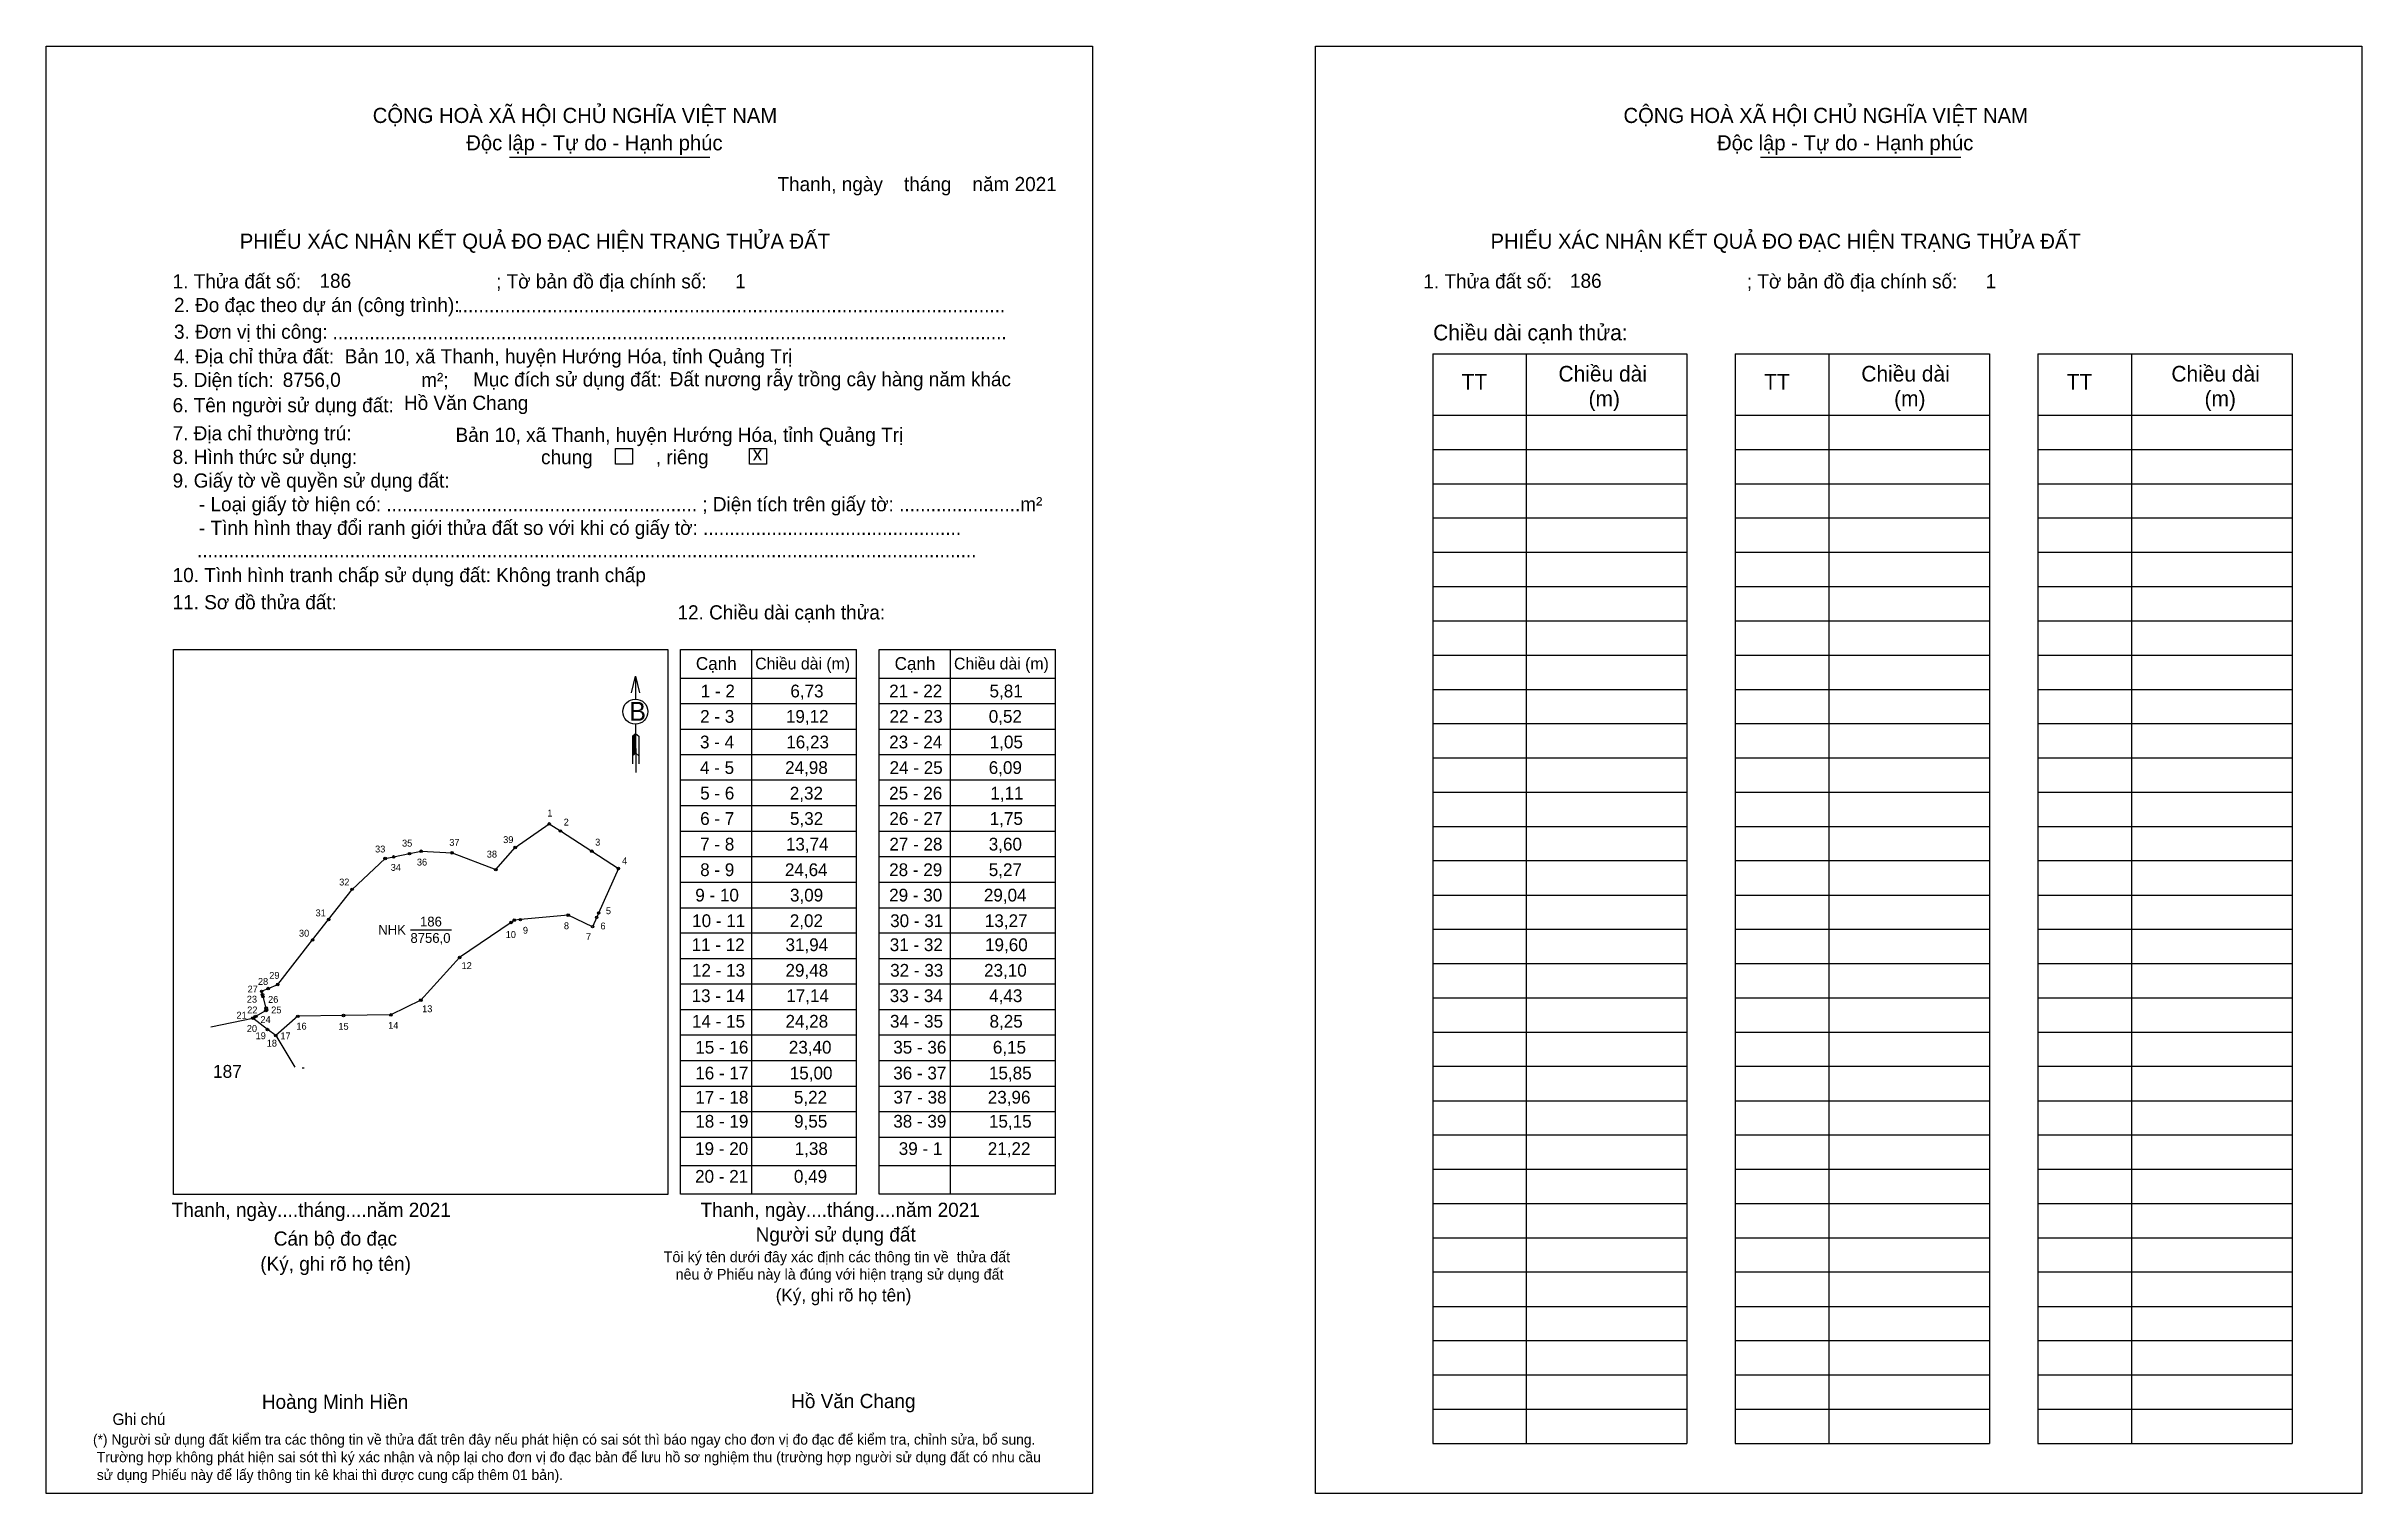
# Model space of a CAD drawing. Extents: x 545231 to 546417, y 1826062 to 1826803.
import ezdxf

# ---------------------------------------------------------------- set-up
doc = ezdxf.new("R2010")
doc.units = 0
for name, color, linetype in [('CanhThua', 7, 'Continuous'), ('kqddKhungInTrang1', 7, 'Continuous'), ('kqddKhungInTrang2', 7, 'Continuous'), ('kqddNoiDung', 7, 'Continuous'), ('kqddTemplate', 7, 'Continuous'), ('MocDinhThua', 7, 'Continuous'), ('NhanDiaChinhThua', 7, 'Continuous'), ('NhanTuCan', 7, 'Continuous'), ('RauThua', 7, 'Continuous'), ('SoHieuDinhThua', 7, 'Continuous')]:
    doc.layers.add(name, color=color, linetype=linetype)

msp = doc.modelspace()

# ---------------------------------------------------------------- linework, layer by layer
at = {"layer": 'CanhThua'}
for p, q in [((545470.9, 1826392.7), (545488.3, 1826404.8)), ((545488.3, 1826404.8), (545494, 1826401.2)), ((545494, 1826401.2), (545510.1, 1826390.8)), ((545408.6, 1826387.9), (545416.7, 1826389.6)), ((545416.7, 1826389.6), (545422.7, 1826390.8)), ((545422.7, 1826390.8), (545438.5, 1826390)), ((545438.5, 1826390), (545460.9, 1826381.4)), ((545460.9, 1826381.4), (545470.9, 1826392.7)), ((545510.1, 1826390.8), (545523.7, 1826382)), ((545387.3, 1826371.3), (545404.2, 1826387.1)), ((545404.2, 1826387.1), (545408.6, 1826387.9)), ((545523.7, 1826382), (545513.6, 1826359.2)), ((545375.3, 1826355.9), (545387.3, 1826371.3)), ((545367.1, 1826345.4), (545375.3, 1826355.9)), ((545468.8, 1826354.4), (545442.4, 1826336.4)), ((545470.4, 1826355.5), (545468.8, 1826354.4)), ((545473.5, 1826355.8), (545470.4, 1826355.5)), ((545498, 1826358.1), (545473.5, 1826355.8)), ((545510.5, 1826352.2), (545498, 1826358.1)), ((545512.6, 1826357), (545510.5, 1826352.2)), ((545513.6, 1826359.2), (545512.6, 1826357)), ((545349.2, 1826322.6), (545367.1, 1826345.4)), ((545442.4, 1826336.4), (545422.5, 1826314.6)), ((545341, 1826319.1), (545344.3, 1826320.5)), ((545341.4, 1826317.4), (545341, 1826319.1)), ((545344.3, 1826320.5), (545349.2, 1826322.6)), ((545336.4, 1826305.4), (545337.6, 1826306.1)), ((545337.6, 1826306.1), (545338.1, 1826306.3)), ((545338.1, 1826306.3), (545343.1, 1826309.2)), ((545341.7, 1826316.4), (545341.4, 1826317.4)), ((545343.3, 1826310.5), (545341.7, 1826316.4)), ((545343.1, 1826309.2), (545343.5, 1826309.5)), ((545343.5, 1826309.5), (545343.3, 1826310.5)), ((545359.5, 1826306.3), (545348.2, 1826296.4)), ((545382.9, 1826306.7), (545359.5, 1826306.3)), ((545407.2, 1826307), (545382.9, 1826306.7)), ((545422.5, 1826314.6), (545407.2, 1826307)), ((545344, 1826299.5), (545336.4, 1826305.4)), ((545348.2, 1826296.4), (545344, 1826299.5))]:
    msp.add_line(p, q, dxfattribs=at)
at = {"layer": 'kqddKhungInTrang1'}
msp.add_lwpolyline([(545230.7, 1826803), (545766.5, 1826803), (545766.5, 1826061.9), (545230.7, 1826061.9)], close=True, dxfattribs=at)
at = {"layer": 'kqddKhungInTrang2'}
msp.add_lwpolyline([(545880.8, 1826803), (546416.6, 1826803), (546416.6, 1826061.9), (545880.8, 1826061.9)], close=True, dxfattribs=at)
at = {"layer": 'kqddTemplate'}
for p, q in [((545468, 1826746.2), (545570.6, 1826746.2)), ((546108.6, 1826746.2), (546211.2, 1826746.2)), ((545940.8, 1826645.5), (546071, 1826645.5)), ((545940.8, 1826645.5), (545940.8, 1826087.6)), ((545988.7, 1826645.5), (545988.7, 1826087.6)), ((546071, 1826645.5), (546071, 1826087.6)), ((546095.7, 1826645.5), (546095.7, 1826087.6)), ((546095.7, 1826645.5), (546226, 1826645.5)), ((546143.7, 1826645.5), (546143.7, 1826087.6)), ((546226, 1826645.5), (546226, 1826087.6)), ((546250.7, 1826645.5), (546250.7, 1826087.6)), ((546250.7, 1826645.5), (546381, 1826645.5)), ((546298.6, 1826645.5), (546298.6, 1826087.6)), ((546381, 1826645.5), (546381, 1826087.6)), ((545940.8, 1826614.1), (546071, 1826614.1)), ((546095.7, 1826614.1), (546226, 1826614.1)), ((546250.7, 1826614.1), (546381, 1826614.1)), ((545940.8, 1826596.6), (546071, 1826596.6)), ((546095.7, 1826596.6), (546226, 1826596.6)), ((546250.7, 1826596.6), (546381, 1826596.6)), ((545940.8, 1826579), (546071, 1826579)), ((546095.7, 1826579), (546226, 1826579)), ((546250.7, 1826579), (546381, 1826579)), ((545940.8, 1826561.5), (546071, 1826561.5)), ((546095.7, 1826561.5), (546226, 1826561.5)), ((546250.7, 1826561.5), (546381, 1826561.5)), ((545940.8, 1826543.9), (546071, 1826543.9)), ((546095.7, 1826543.9), (546226, 1826543.9)), ((546250.7, 1826543.9), (546381, 1826543.9)), ((545940.8, 1826526.4), (546071, 1826526.4)), ((546095.7, 1826526.4), (546226, 1826526.4)), ((546250.7, 1826526.4), (546381, 1826526.4)), ((545940.8, 1826508.8), (546071, 1826508.8)), ((546095.7, 1826508.8), (546226, 1826508.8)), ((546250.7, 1826508.8), (546381, 1826508.8)), ((545555.5, 1826494.1), (545645.7, 1826494.1)), ((545555.5, 1826215.3), (545555.5, 1826494.1)), ((545591.8, 1826494.1), (545591.8, 1826215.3)), ((545645.7, 1826215.3), (545645.7, 1826494.1)), ((545657.3, 1826494.1), (545747.6, 1826494.1)), ((545657.3, 1826215.3), (545657.3, 1826494.1)), ((545693.6, 1826494.1), (545693.6, 1826215.3)), ((545747.6, 1826215.3), (545747.6, 1826494.1)), ((545940.8, 1826491.3), (546071, 1826491.3)), ((546095.7, 1826491.3), (546226, 1826491.3)), ((546250.7, 1826491.3), (546381, 1826491.3)), ((545532.5, 1826480.4), (545532.5, 1826468.7)), ((545555.5, 1826479.5), (545645.7, 1826479.5)), ((545657.3, 1826479.5), (545747.6, 1826479.5)), ((545940.8, 1826473.7), (546071, 1826473.7)), ((546095.7, 1826473.7), (546226, 1826473.7)), ((546250.7, 1826473.7), (546381, 1826473.7)), ((545555.5, 1826466.5), (545645.7, 1826466.5)), ((545657.3, 1826466.5), (545747.6, 1826466.5)), ((545532.5, 1826451.1), (545531, 1826449.7)), ((545532.5, 1826450.5), (545531, 1826449)), ((545532.5, 1826449.8), (545531, 1826448.4)), ((545531, 1826449.7), (545531, 1826435.6)), ((545532.5, 1826449.1), (545531, 1826447.7)), ((545532.5, 1826448.5), (545531, 1826447)), ((545532.5, 1826455.9), (545532.6, 1826431.2)), ((545532.5, 1826451.1), (545534.1, 1826449.7)), ((545534.1, 1826449.7), (545534.1, 1826435.6)), ((545555.5, 1826453.4), (545645.7, 1826453.4)), ((545657.3, 1826453.4), (545747.6, 1826453.4)), ((545940.8, 1826456.2), (546071, 1826456.2)), ((546095.7, 1826456.2), (546226, 1826456.2)), ((546250.7, 1826456.2), (546381, 1826456.2)), ((545532.5, 1826447.8), (545531, 1826446.4)), ((545532.5, 1826447.1), (545531, 1826445.7)), ((545532.5, 1826446.5), (545531, 1826445)), ((545532.5, 1826445.8), (545531, 1826444.4)), ((545532.5, 1826445.1), (545531, 1826443.7)), ((545532.5, 1826444.5), (545531, 1826443)), ((545532.5, 1826443.8), (545531, 1826442.3)), ((545532.5, 1826443.1), (545531, 1826441.7)), ((545532.5, 1826442.5), (545531, 1826441)), ((545532.6, 1826441.8), (545531, 1826440.3)), ((545532.6, 1826441.1), (545531, 1826439.7)), ((545532.6, 1826441.1), (545534.1, 1826439.7)), ((545555.5, 1826440.3), (545645.7, 1826440.3)), ((545657.3, 1826440.3), (545747.6, 1826440.3)), ((545940.8, 1826438.6), (546071, 1826438.6)), ((546095.7, 1826438.6), (546226, 1826438.6)), ((546250.7, 1826438.6), (546381, 1826438.6)), ((545555.5, 1826427.3), (545645.7, 1826427.3)), ((545657.3, 1826427.3), (545747.6, 1826427.3)), ((545555.5, 1826414.2), (545645.7, 1826414.2)), ((545657.3, 1826414.2), (545747.6, 1826414.2)), ((545940.8, 1826421.1), (546071, 1826421.1)), ((546095.7, 1826421.1), (546226, 1826421.1)), ((546250.7, 1826421.1), (546381, 1826421.1)), ((545555.5, 1826401.1), (545645.7, 1826401.1)), ((545657.3, 1826401.1), (545747.6, 1826401.1)), ((545940.8, 1826403.5), (546071, 1826403.5)), ((546095.7, 1826403.5), (546226, 1826403.5)), ((546250.7, 1826403.5), (546381, 1826403.5)), ((545555.5, 1826388.1), (545645.7, 1826388.1)), ((545657.3, 1826388.1), (545747.6, 1826388.1)), ((545940.8, 1826386), (546071, 1826386)), ((546095.7, 1826386), (546226, 1826386)), ((546250.7, 1826386), (546381, 1826386)), ((545555.5, 1826375), (545645.7, 1826375)), ((545657.3, 1826375), (545747.6, 1826375)), ((545940.8, 1826368.4), (546071, 1826368.4)), ((546095.7, 1826368.4), (546226, 1826368.4)), ((546250.7, 1826368.4), (546381, 1826368.4)), ((545555.5, 1826361.9), (545645.7, 1826361.9)), ((545657.3, 1826361.9), (545747.6, 1826361.9)), ((545645.7, 1826348.8), (545555.5, 1826348.8)), ((545747.6, 1826348.8), (545657.3, 1826348.8)), ((545940.8, 1826350.9), (546071, 1826350.9)), ((546095.7, 1826350.9), (546226, 1826350.9)), ((546250.7, 1826350.9), (546381, 1826350.9)), ((545645.7, 1826335.8), (545555.5, 1826335.8)), ((545747.6, 1826335.8), (545657.3, 1826335.8)), ((545940.8, 1826333.3), (546071, 1826333.3)), ((546095.7, 1826333.3), (546226, 1826333.3)), ((546250.7, 1826333.3), (546381, 1826333.3)), ((545645.7, 1826322.7), (545555.5, 1826322.7)), ((545747.6, 1826322.7), (545657.3, 1826322.7)), ((545645.7, 1826309.6), (545555.5, 1826309.6)), ((545747.6, 1826309.6), (545657.3, 1826309.6)), ((545940.8, 1826315.8), (546071, 1826315.8)), ((546095.7, 1826315.8), (546226, 1826315.8)), ((546250.7, 1826315.8), (546381, 1826315.8)), ((545645.7, 1826296.6), (545555.5, 1826296.6)), ((545747.6, 1826296.6), (545657.3, 1826296.6)), ((545940.8, 1826298.2), (546071, 1826298.2)), ((546095.7, 1826298.2), (546226, 1826298.2)), ((546250.7, 1826298.2), (546381, 1826298.2)), ((545645.7, 1826283.5), (545555.5, 1826283.5)), ((545747.6, 1826283.5), (545657.3, 1826283.5)), ((545645.7, 1826270.4), (545555.5, 1826270.4)), ((545747.6, 1826270.4), (545657.3, 1826270.4)), ((545940.8, 1826280.7), (546071, 1826280.7)), ((546095.7, 1826280.7), (546226, 1826280.7)), ((546250.7, 1826280.7), (546381, 1826280.7)), ((545940.8, 1826263.1), (546071, 1826263.1)), ((546095.7, 1826263.1), (546226, 1826263.1)), ((546250.7, 1826263.1), (546381, 1826263.1)), ((545645.7, 1826257.4), (545555.5, 1826257.4)), ((545747.6, 1826257.4), (545657.3, 1826257.4)), ((545645.7, 1826244.3), (545555.5, 1826244.3)), ((545747.6, 1826244.3), (545657.3, 1826244.3)), ((545940.8, 1826245.6), (546071, 1826245.6)), ((546095.7, 1826245.6), (546226, 1826245.6)), ((546250.7, 1826245.6), (546381, 1826245.6)), ((545645.7, 1826229.8), (545555.5, 1826229.8)), ((545747.6, 1826229.8), (545657.3, 1826229.8)), ((545940.8, 1826228), (546071, 1826228)), ((546095.7, 1826228), (546226, 1826228)), ((546250.7, 1826228), (546381, 1826228)), ((545645.7, 1826215.3), (545555.5, 1826215.3)), ((545747.6, 1826215.3), (545657.3, 1826215.3)), ((545940.8, 1826210.5), (546071, 1826210.5)), ((546095.7, 1826210.5), (546226, 1826210.5)), ((546250.7, 1826210.5), (546381, 1826210.5)), ((545940.8, 1826192.9), (546071, 1826192.9)), ((546095.7, 1826192.9), (546226, 1826192.9)), ((546250.7, 1826192.9), (546381, 1826192.9)), ((545940.8, 1826175.4), (546071, 1826175.4)), ((546095.7, 1826175.4), (546226, 1826175.4)), ((546250.7, 1826175.4), (546381, 1826175.4)), ((545940.8, 1826157.8), (546071, 1826157.8)), ((546095.7, 1826157.8), (546226, 1826157.8)), ((546250.7, 1826157.8), (546381, 1826157.8)), ((545940.8, 1826140.3), (546071, 1826140.3)), ((546095.7, 1826140.3), (546226, 1826140.3)), ((546250.7, 1826140.3), (546381, 1826140.3)), ((545940.8, 1826122.7), (546071, 1826122.7)), ((546095.7, 1826122.7), (546226, 1826122.7)), ((546250.7, 1826122.7), (546381, 1826122.7)), ((545940.8, 1826105.2), (546071, 1826105.2)), ((546095.7, 1826105.2), (546226, 1826105.2)), ((546250.7, 1826105.2), (546381, 1826105.2)), ((545940.8, 1826087.6), (546071, 1826087.6)), ((546095.7, 1826087.6), (546226, 1826087.6)), ((546250.7, 1826087.6), (546381, 1826087.6))]:
    msp.add_line(p, q, dxfattribs=at)
for points in [[(545522.3, 1826597.1), (545531, 1826597.1), (545531, 1826589), (545522.3, 1826589)], [(545590.9, 1826597.1), (545599.6, 1826597.1), (545599.6, 1826589), (545590.9, 1826589)], [(545295.9, 1826494.1), (545549.1, 1826494.1), (545549.1, 1826215), (545295.9, 1826215)]]:
    msp.add_lwpolyline(points, close=True, dxfattribs=at)
msp.add_lwpolyline([(545530.4, 1826471.9), (545532.5, 1826480.4), (545534.6, 1826472)], dxfattribs=at)
msp.add_circle((545532.4, 1826462.3), 6.43, dxfattribs=at)
at = {"layer": 'MocDinhThua'}
for centre in [(545488.3, 1826404.8), (545494, 1826401.2), (545416.7, 1826389.6), (545422.7, 1826390.8), (545438.5, 1826390), (545470.9, 1826392.7), (545510.1, 1826390.8), (545404.2, 1826387.1), (545408.6, 1826387.9), (545460.9, 1826381.4), (545523.7, 1826382), (545387.3, 1826371.3), (545375.3, 1826355.9), (545468.8, 1826354.4), (545470.4, 1826355.5), (545473.5, 1826355.8), (545498, 1826358.1), (545512.6, 1826357), (545513.6, 1826359.2), (545367.1, 1826345.4), (545510.5, 1826352.2), (545442.4, 1826336.4), (545341, 1826319.1), (545341.4, 1826317.4), (545344.3, 1826320.5), (545349.2, 1826322.6), (545336.4, 1826305.4), (545337.6, 1826306.1), (545338.1, 1826306.3), (545341.7, 1826316.4), (545343.1, 1826309.2), (545343.3, 1826310.5), (545343.5, 1826309.5), (545359.5, 1826306.3), (545382.9, 1826306.7), (545407.2, 1826307), (545422.5, 1826314.6), (545344, 1826299.5), (545348.2, 1826296.4)]:
    msp.add_circle(centre, 0.66, dxfattribs=at)
at = {"layer": 'NhanDiaChinhThua'}
msp.add_line((545417.2, 1826350.6), (545438.3, 1826350.6), dxfattribs=at)
at = {"layer": 'RauThua'}
for p, q in [((545315, 1826300.9), (545336.4, 1826305.4)), ((545348.2, 1826296.4), (545355.9, 1826283.7)), ((545355.9, 1826283.7), (545358, 1826280.2)), ((545361.8, 1826280), (545362.7, 1826279.9))]:
    msp.add_line(p, q, dxfattribs=at)

# ---------------------------------------------------------------- texts
at = {"layer": 'kqddNoiDung'}
for s, height, p in [('Thanh, ngày    tháng    năm 2021  ', 7.26, (545605.2, 1826728.8)), ('186', 7.26, (545370.6, 1826679.3)), ('1', 7.26, (545583.5, 1826679.1)), ('186', 7.26, (546011.1, 1826679.3)), ('1', 7.26, (546224, 1826679.1)), ('........................................................................................................', 7.2604, (545441.3, 1826666.8)), ('................................................................................................................................', 7.2604, (545377.3, 1826653)), ('Đất nương rẫy trồng cây hàng năm khác', 7.26, (545550, 1826628.9)), ('8756,0', 7.26, (545351.8, 1826628.6)), ('Hồ Văn Chang', 7.26, (545413.9, 1826616.8)), ('Bản 10, xã Thanh, huyện Hướng Hóa, tỉnh Quảng Trị', 7.26, (545440.3, 1826600.4)), ('x', 7.26, (545592.5, 1826590.9)), ('1 - 2', 6.53, (545565.9, 1826469.6)), ('6,73', 6.53, (545611.8, 1826469.6)), ('21 - 22', 6.53, (545662.4, 1826469.6)), ('5,81', 6.53, (545713.8, 1826469.6)), ('2 - 3', 6.53, (545565.6, 1826456.6)), ('19,12', 6.53, (545609.5, 1826456.6)), ('22 - 23', 6.53, (545662.6, 1826456.6)), ('0,52', 6.53, (545713.4, 1826456.6)), ('3 - 4', 6.53, (545565.5, 1826443.5)), ('16,23', 6.53, (545609.7, 1826443.5)), ('23 - 24', 6.53, (545662.4, 1826443.5)), ('1,05', 6.53, (545713.9, 1826443.5)), ('4 - 5', 6.53, (545565.5, 1826430.4)), ('24,98', 6.53, (545609.1, 1826430.4)), ('24 - 25', 6.53, (545662.6, 1826430.4)), ('6,09', 6.53, (545713.4, 1826430.4)), ('5 - 6', 6.53, (545565.6, 1826417.3)), ('2,32', 6.53, (545611.5, 1826417.3)), ('25 - 26', 6.53, (545662.4, 1826417.3)), ('1,11', 6.53, (545714.2, 1826417.3)), ('6 - 7', 6.53, (545565.6, 1826404.3)), ('5,32', 6.53, (545611.6, 1826404.3)), ('26 - 27', 6.53, (545662.5, 1826404.3)), ('1,75', 6.53, (545713.9, 1826404.3)), ('7 - 8', 6.53, (545565.6, 1826391.2)), ('13,74', 6.53, (545609.5, 1826391.2)), ('27 - 28', 6.53, (545662.5, 1826391.2)), ('3,60', 6.53, (545713.4, 1826391.2)), ('8 - 9', 6.53, (545565.6, 1826378.1)), ('24,64', 6.53, (545609, 1826378.1)), ('28 - 29', 6.53, (545662.4, 1826378.1)), ('5,27', 6.53, (545713.4, 1826378.1)), ('9 - 10', 6.53, (545563.1, 1826365.1)), ('3,09', 6.53, (545611.6, 1826365.1)), ('29 - 30', 6.53, (545662.4, 1826365.1)), ('29,04', 6.53, (545710.9, 1826365.1)), ('10 - 11', 6.53, (545561.5, 1826352)), ('2,02', 6.53, (545611.5, 1826352)), ('30 - 31', 6.53, (545662.9, 1826352)), ('13,27', 6.53, (545711.4, 1826352)), ('11 - 12', 6.53, (545561.2, 1826339.7)), ('31,94', 6.53, (545609.3, 1826339.7)), ('31 - 32', 6.53, (545662.7, 1826339.7)), ('19,60', 6.53, (545711.5, 1826339.7)), ('12 - 13', 6.53, (545561.4, 1826326.6)), ('29,48', 6.53, (545609.3, 1826326.6)), ('32 - 33', 6.53, (545662.9, 1826326.6)), ('23,10', 6.53, (545711, 1826326.6)), ('13 - 14', 6.53, (545561.2, 1826313.6)), ('17,14', 6.53, (545609.7, 1826313.6)), ('33 - 34', 6.53, (545662.7, 1826313.6)), ('4,43', 6.53, (545713.6, 1826313.6)), ('14 - 15', 6.53, (545561.4, 1826300.5)), ('24,28', 6.53, (545609.3, 1826300.5)), ('34 - 35', 6.53, (545662.8, 1826300.5)), ('8,25', 6.53, (545713.8, 1826300.5)), ('15 - 16', 6.53, (545563.1, 1826287.2)), ('23,40', 6.53, (545611, 1826287.2)), ('35 - 36', 6.53, (545664.5, 1826287.2)), ('6,15', 6.53, (545715.5, 1826287.2)), ('16 - 17', 6.53, (545563.1, 1826274)), ('15,00', 6.53, (545611.5, 1826274)), ('36 - 37', 6.53, (545664.5, 1826274)), ('15,85', 6.53, (545713.5, 1826274)), ('17 - 18', 6.53, (545563.1, 1826261.6)), ('5,22', 6.53, (545613.6, 1826261.6)), ('37 - 38', 6.53, (545664.6, 1826261.6)), ('23,96', 6.53, (545712.9, 1826261.6)), ('18 - 19', 6.53, (545563.1, 1826249.3)), ('9,55', 6.53, (545613.7, 1826249.3)), ('38 - 39', 6.53, (545664.5, 1826249.3)), ('15,15', 6.53, (545713.5, 1826249.3)), ('19 - 20', 6.53, (545563, 1826235.3)), ('1,38', 6.53, (545614, 1826235.3)), ('39 - 1', 6.53, (545667.3, 1826235.3)), ('21,22', 6.53, (545712.9, 1826235.3)), ('20 - 21', 6.53, (545563, 1826221.1)), ('0,49', 6.53, (545613.6, 1826221.1)), ('Thanh, ngày....tháng....năm 2021', 7.26, (545294.9, 1826203.6)), ('Thanh, ngày....tháng....năm 2021', 7.26, (545565.8, 1826203.6)), ('Hồ Văn Chang', 7.26, (545612.2, 1826105.7))]:
    msp.add_text(s, height=height, dxfattribs=at).set_placement(p)
at = {"layer": 'kqddTemplate'}
for s, height, p in [('CỘNG HOÀ XÃ HỘI CHỦ NGHĨA VIỆT NAM', 7.744, (545397.9, 1826763.7)), ('CỘNG HOÀ XÃ HỘI CHỦ NGHĨA VIỆT NAM', 7.744, (546038.5, 1826763.7)), ('Độc lập - Tự do - Hạnh phúc', 7.744, (545445.8, 1826749.7)), ('Độc lập - Tự do - Hạnh phúc', 7.744, (546086.4, 1826749.7)), ('PHIẾU XÁC NHẬN KẾT QUẢ ĐO ĐẠC HIỆN TRẠNG THỬA ĐẤT', 7.744, (545329.8, 1826699.3)), ('PHIẾU XÁC NHẬN KẾT QUẢ ĐO ĐẠC HIỆN TRẠNG THỬA ĐẤT', 7.744, (545970.4, 1826699.3)), ('1. Thửa đất số:                                     ; Tờ bản đồ địa chính số:', 7.26, (545295.4, 1826679)), ('1. Thửa đất số:                                     ; Tờ bản đồ địa chính số:', 7.26, (545936, 1826679)), ('2. Đo đạc theo dự án (công trình): ', 7.26, (545296.1, 1826666.9)), ('3. Đơn vị thi công: ', 7.26, (545296.1, 1826653.2)), ('Chiều dài cạnh thửa:', 8.023, (545941, 1826652.4)), ('4. Địa chỉ thửa đất:  Bản 10, xã Thanh, huyện Hướng Hóa, tỉnh Quảng Trị', 7.26, (545296.1, 1826640.6)), ('Chiều dài', 8.02, (546005.2, 1826631.3)), ('Chiều dài', 8.02, (546160.3, 1826631.3)), ('Chiều dài', 8.02, (546319.1, 1826631.3)), ('5. Diện tích:                            m²; ', 7.26, (545295.4, 1826628.5)), ('Mục đích sử dụng đất:', 7.26, (545449.3, 1826628.8)), ('TT', 8.02, (545955.6, 1826627.2)), ('(m)', 8.02, (546020.6, 1826618.6)), ('TT', 8.02, (546110.5, 1826627.2)), ('(m)', 8.02, (546177.1, 1826618.6)), ('TT', 8.02, (546265.5, 1826627.2)), ('(m)', 8.02, (546336.1, 1826618.6)), ('6. Tên người sử dụng đất:', 7.26, (545295.4, 1826615.6)), ('7. Địa chỉ thường trú:', 7.26, (545295.4, 1826601.2)), ('8. Hình thức sử dụng:', 7.26, (545295.4, 1826589.1)), ('chung            , riêng', 7.26, (545484.1, 1826589)), ('9. Giấy tờ về quyền sử dụng đất:', 7.26, (545295.4, 1826577)), ('     - Loại giấy tờ hiện có: ........................................................... ; Diện tích trên giấy tờ: .......................m²', 7.2604, (545295.4, 1826564.9)), ('     - Tình hình thay đổi ranh giới thửa đất so với khi có giấy tờ: .................................................', 7.2604, (545295.4, 1826552.8)), ('10. Tình hình tranh chấp sử dụng đất: Không tranh chấp', 7.26, (545295.4, 1826528.6)), ('....................................................................................................................................................', 7.2604, (545307.9, 1826541.3)), ('11. Sơ đồ thửa đất:', 7.26, (545295.4, 1826514.7)), ('12. Chiều dài cạnh thửa:', 7.26, (545554, 1826509.5)), ('Cạnh', 6.53, (545563.4, 1826483.7)), ('Chiều dài (m)', 6.05, (545593.8, 1826483.9)), ('Cạnh', 6.53, (545665.2, 1826483.7)), ('Chiều dài (m)', 6.05, (545695.6, 1826483.9)), ('B', 9.68, (545529.2, 1826457.6)), ('Người sử dụng đất', 7.26, (545594, 1826191)), ('Cán bộ đo đạc', 7.26, (545347.2, 1826188.9)), ('(Ký, ghi rõ họ tên)', 7.26, (545340.3, 1826176)), ('Tôi ký tên dưới đây xác định các thông tin về  thửa đất ', 5.489, (545546.9, 1826180.4)), ('nêu ở Phiếu này là đúng với hiện trạng sử dụng đất', 5.489, (545553, 1826171.5)), ('(Ký, ghi rõ họ tên)', 6.534, (545604.3, 1826160.3)), ('Hoàng Minh Hiền', 7.26, (545341.1, 1826105.3)), ('(*) Người sử dụng đất kiểm tra các thông tin về thửa đất trên đây nếu phát hiện có sai sót thì báo ngay cho đơn vị đo đạc để kiểm tra, chỉnh sửa, bổ sung.', 5.2928, (545254.6, 1826087)), ('Ghi chú', 5.88, (545264.6, 1826097.1)), (' Trường hợp không phát hiện sai sót thì ký xác nhận và nộp lại cho đơn vị đo đạc bản để lưu hồ sơ nghiệm thu (trường hợp người sử dụng đất có nhu cầu', 5.2928, (545254.6, 1826078)), (' sử dụng Phiếu này để lấy thông tin kê khai thì được cung cấp thêm 01 bản).', 5.293, (545254.6, 1826068.9))]:
    msp.add_text(s, height=height, dxfattribs=at).set_placement(p)
at = {"layer": 'NhanDiaChinhThua'}
for s, p in [('NHK', (545400.7, 1826348.1)), ('186', (545422.1, 1826352.3)), ('8756,0', (545417.2, 1826343.9))]:
    msp.add_text(s, height=5.02, dxfattribs=at).set_placement(p)
at = {"layer": 'NhanTuCan'}
msp.add_text('187', height=6.6, dxfattribs=at).set_placement((545316.1, 1826274.8))
at = {"layer": 'SoHieuDinhThua'}
for s, p in [('1', (545487.3, 1826408.6)), ('2', (545495.7, 1826404)), ('33', (545399.1, 1826390.2)), ('35', (545412.9, 1826393.2)), ('37', (545437.1, 1826393.6)), ('38', (545456.3, 1826387.6)), ('39', (545464.7, 1826395)), ('3', (545511.8, 1826393.7)), ('32', (545380.7, 1826373.3)), ('34', (545407.1, 1826380.8)), ('36', (545420.5, 1826383.5)), ('4', (545525.6, 1826384.2)), ('31', (545368.6, 1826357.5)), ('8', (545495.8, 1826350.9)), ('6', (545514.5, 1826350.8)), ('5', (545517.3, 1826358.6)), ('30', (545360.1, 1826347.1)), ('10', (545466, 1826346.4)), ('9', (545474.8, 1826348.6)), ('7', (545507.1, 1826345.3)), ('12', (545443.4, 1826330.5)), ('27', (545333.8, 1826318.5)), ('28', (545339.1, 1826322.4)), ('29', (545344.9, 1826325.5)), ('21', (545328.1, 1826305.1)), ('23', (545333.4, 1826313.3)), ('22', (545333.6, 1826307.8)), ('24', (545340.4, 1826302.9)), ('26', (545344.3, 1826313.2)), ('25', (545345.9, 1826307.8)), ('13', (545423.2, 1826308.4)), ('20', (545333.4, 1826298.3)), ('19', (545337.9, 1826294.6)), ('18', (545343.6, 1826290.8)), ('17', (545350.6, 1826294.5)), ('16', (545358.8, 1826299.5)), ('15', (545380.3, 1826299.4)), ('14', (545405.8, 1826299.9))]:
    msp.add_text(s, height=3.52, dxfattribs=at).set_placement(p)

doc.saveas('drawing.dxf')
